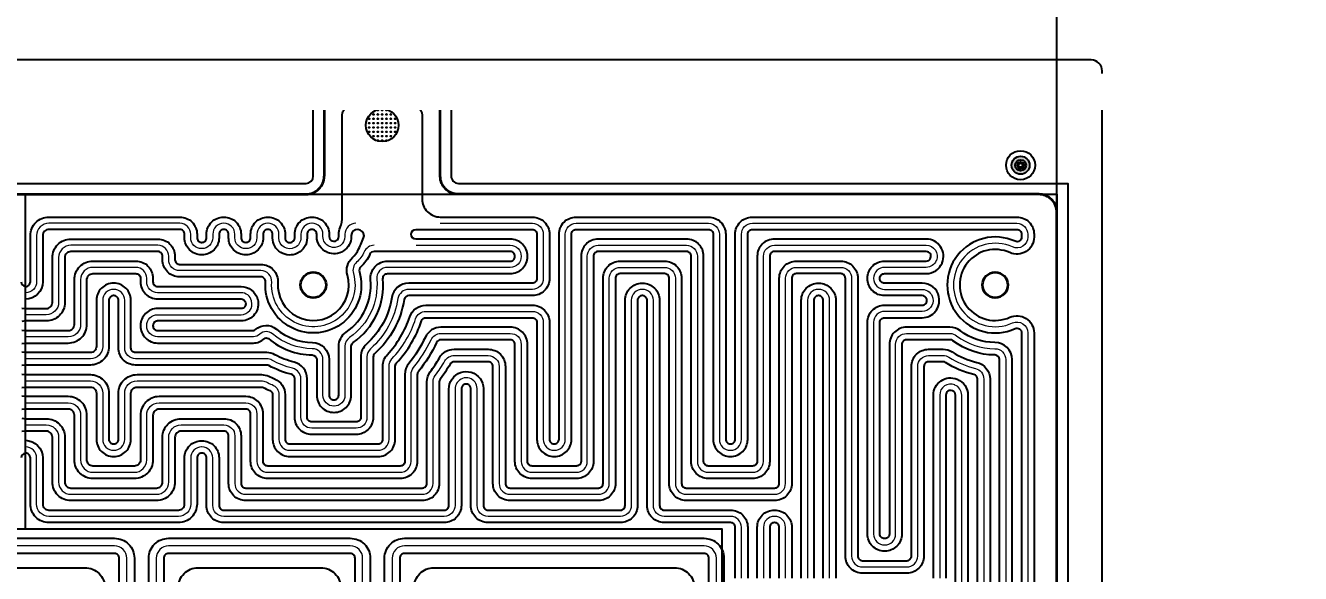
# Model space of a CAD drawing. Header units: millimetres. Extents: x -5937 to 68925, y -3068 to 5300.
# Drawn here: x 62493.8 to 62845.3, y 4491.5 to 4642.6 of the extents above; entities that cross this region are included whole.
import ezdxf

# ---------------------------------------------------------------- set-up
doc = ezdxf.new("R2010")
doc.units = ezdxf.units.MM
doc.header["$LTSCALE"] = 7
doc.header["$PDSIZE"] = -1
doc.layers.add('参照', color=6, linetype='Continuous', lineweight=9)
doc.layers.add('填充', color=3, linetype='Continuous', lineweight=9)
for name, color, linetype in [('发热丝', 3, 'Continuous'), ('发热分区', 20, 'Continuous'), ('菲林', 21, 'Continuous')]:
    doc.layers.add(name, color=color, linetype=linetype)
doc.styles.add('宋体', font='simsun.ttf')
doc.styles.add('斜仿宋', font='tssdeng.shx', dxfattribs={"width": 0.8, "oblique": 8, "bigfont": 'tssdchn.shx'})
doc.dimstyles.new('YanXiu', dxfattribs={"dimtxt": 22.5778, "dimasz": 22.5778, "dimexe": 11.2889, "dimexo": 5.64445, "dimgap": 5.64445, "dimtad": 1, "dimtoh": 1, "dimzin": 9, "dimdsep": 46, "dimtxsty": '斜仿宋', "dimcen": 22.5778, "dimazin": 2, "dimtfac": 1, "dimtmove": 0, "dimatfit": 3, "dimfxl": 1, "dimarcsym": 1})

# ---------------------------------------------------------------- blocks, each defined once
blk = doc.blocks.new('*D124')
at = {"layer": 'Defpoints', "color": 0}
for p in [(62778.12, 4734.39), (61428.12, 4586.94), (62778.12, 4586.94)]:
    blk.add_point(p, dxfattribs=at)
at = {"layer": '填充', "color": 0, "lineweight": -2}
for p, q in [((61428.12, 4592.59), (61428.12, 4745.68)), ((62778.12, 4592.59), (62778.12, 4745.68)), ((61450.7, 4734.39), (62755.54, 4734.39))]:
    blk.add_line(p, q, dxfattribs=at)
at = {"layer": '填充', "color": 0}
for points in [[(61450.7, 4738.15), (61450.7, 4730.63), (61428.12, 4734.39)], [(62755.54, 4730.63), (62755.54, 4738.15), (62778.12, 4734.39)]]:
    blk.add_solid(points, dxfattribs=at)
at = {"layer": '填充', "color": 0, "insert": (62103.12, 4751.32), "char_height": 22.578, "attachment_point": 5, "style": '斜仿宋'}
blk.add_mtext('1350', dxfattribs=at)

msp = doc.modelspace()

# ---------------------------------------------------------------- hatches: boundary and pattern name
at = {"layer": '填充', "ltscale": 10}
h = msp.add_hatch(color=3, dxfattribs=at)
h.dxf.hatch_style = 1
edge = h.paths.add_edge_path()
edge.add_arc((62768.12, 4604.056), 2.5, 540, 900)
edge = h.paths.add_edge_path(flags=16)
edge.add_arc((62768.12, 4604.056), 1.5, 540, 900)
h = msp.add_hatch(color=3, dxfattribs=at)
h.dxf.hatch_style = 1
edge = h.paths.add_edge_path()
edge.add_arc((62768.12, 4604.056), 0.95, 540, 900)
edge = h.paths.add_edge_path(flags=16)
edge.add_arc((62768.12, 4604.056), 0.55, 540, 900)

# ---------------------------------------------------------------- linework, layer by layer
at = {"color": 7, "linetype": 'Continuous', "lineweight": 35}
for points in [[(61630.12, 4601.056), (61630.12, 4626.056), (61614.12, 4626.056), (61598.12, 4626.056), (61598.12, 4601.056, -0.4142136), (61593.12, 4596.056), (61433.12, 4596.056, 0.4142136), (61428.12, 4591.056), (61428.12, 3791.056, 0.4142136), (61433.12, 3786.056), (62773.12, 3786.056, 0.4142136), (62778.12, 3791.056), (62778.12, 4591.056, 0.4142136), (62773.12, 4596.056), (62613.12, 4596.056, -0.4142136), (62608.12, 4601.056), (62608.12, 4626.056), (62592.12, 4626.056), (62576.12, 4626.056), (62576.12, 4601.056)], [(61630.12, 4601.056, 0.4142136), (61635.12, 4596.056), (62571.12, 4596.056, 0.4142136), (62576.12, 4601.056)]]:
    msp.add_lwpolyline(points, format="xyb", dxfattribs=at)
at = {"color": 5}
msp.add_lwpolyline([(62493.786, 4596.056), (62778.12, 4596.056), (62778.12, 4386.616), (62685.864, 4386.616), (62685.864, 4503.801), (62493.786, 4503.801), (62493.786, 4596.056)], close=True, dxfattribs=at)
msp.add_circle((62592.12, 4615.056), 4.5, dxfattribs=at)
at = {"color": 7, "linetype": 'Continuous', "lineweight": 35}
for centre in [(62573.12, 4571.056), (62761.12, 4571.056)]:
    msp.add_circle(centre, 3.5, dxfattribs=at)
at = {"layer": '参照'}
for points in [[(62493.786, 4544.638), (62511.643, 4544.638, -0.4142136), (62515.043, 4541.238), (62515.043, 4528.513, 0.4142136), (62518.043, 4525.513), (62518.116, 4525.513, 0.4142136), (62521.116, 4528.513), (62521.116, 4541.238, -0.4142136), (62524.516, 4544.638), (62558.799, 4544.638, -0.1137458), (62560.112, 4544.335, 0.0153349), (62561.774, 4543.588, -0.303619), (62563.629, 4540.815), (62563.629, 4528.513, 0.4142136), (62566.629, 4525.513), (62590.995, 4525.513, 0.4142136), (62593.995, 4528.513), (62593.995, 4548.684, -0.1904787), (62594.806, 4550.736, 0.1086424), (62601.33, 4561.707, -0.3232996), (62604.178, 4563.763), (62633.508, 4563.763, -0.4142136), (62636.508, 4560.763), (62636.508, 4528.513, 0.4142136), (62639.508, 4525.513), (62639.581, 4525.513, 0.4142136), (62642.581, 4528.513), (62642.581, 4585.056, -0.4142136), (62645.581, 4588.056), (62682.094, 4588.056, -0.4142136), (62685.094, 4585.056), (62685.094, 4528.513, 0.4142136), (62688.094, 4525.513), (62688.167, 4525.513, 0.4142136), (62691.167, 4528.513), (62691.167, 4585.056, -0.4142136), (62694.167, 4588.056), (62767.12, 4588.056, -0.4142136), (62770.12, 4585.056), (62770.12, 4584.257, -0.5454633), (62765.878, 4581.525, 1.5529873), (62765.878, 4560.587, -0.5454633), (62770.12, 4557.856), (62770.12, 4465.988, -0.4142136)], [(62584.848, 4588.056, 0.4142136), (62581.848, 4585.056), (62581.848, 4584.377, -0.5388378), (62577.663, 4581.621, 0.0013685), (62577.605, 4581.645, -0.3011741), (62575.775, 4584.408), (62575.775, 4585.056, 0.4142136), (62572.775, 4588.056), (62572.702, 4588.056, 0.4142136), (62569.702, 4585.056), (62569.702, 4584.059, -0.2854735), (62568.03, 4581.369, 0.0014106), (62567.972, 4581.34, -0.5576947), (62563.629, 4584.022), (62563.629, 4585.056, 0.4142136), (62560.629, 4588.056), (62560.556, 4588.056, 0.4142136), (62557.556, 4585.056), (62557.556, 4584.077, -0.4142136), (62554.556, 4581.077), (62554.482, 4581.077, -0.4142136), (62551.482, 4584.077), (62551.482, 4585.056, 0.4142136), (62548.482, 4588.056), (62548.409, 4588.056, 0.4142136), (62545.409, 4585.056), (62545.409, 4584.077, -0.4142136), (62542.409, 4581.077), (62542.336, 4581.077, -0.4142136), (62539.336, 4584.077), (62539.336, 4585.056, 0.4142136), (62536.336, 4588.056), (62500.223, 4588.056, 0.4142136), (62496.823, 4584.656), (62496.823, 4571.931, -0.4142136), (62493.823, 4568.931), (62493.786, 4568.931)], [(62608.12, 4588.056), (62633.508, 4588.056, -0.4142136), (62636.508, 4585.056), (62636.508, 4572.836, -0.4142136), (62633.508, 4569.836), (62599.43, 4569.836, 0.3683645), (62596.467, 4567.312, -0.1716852), (62588.918, 4553.462, 0.2129188), (62587.922, 4551.23), (62587.922, 4534.586, -0.4142136), (62584.922, 4531.586), (62572.702, 4531.586, -0.4142136), (62569.702, 4534.586), (62569.702, 4545.195, 0.3446375), (62567.425, 4548.106, -0.065042), (62561.72, 4550.339, 0.1264272), (62560.274, 4550.711), (62524.116, 4550.711, -0.4142136), (62521.116, 4553.711), (62521.116, 4566.836, 0.4142136), (62518.116, 4569.836), (62518.043, 4569.836, 0.4142136), (62515.043, 4566.836), (62515.043, 4554.111, -0.4142136), (62511.643, 4550.711), (62493.786, 4550.711)], [(62493.786, 4538.565), (62505.57, 4538.565, -0.4142136), (62508.97, 4535.165), (62508.97, 4522.839, 0.4142136), (62512.37, 4519.439), (62523.789, 4519.439, 0.4142136), (62527.189, 4522.839), (62527.189, 4535.165, -0.4142136), (62530.589, 4538.565), (62554.556, 4538.565, -0.4142136), (62557.556, 4535.565), (62557.556, 4522.439, 0.4142136), (62560.556, 4519.439), (62597.069, 4519.439, 0.4142136), (62600.069, 4522.439), (62600.069, 4546.401, -0.1739129), (62600.752, 4548.307, 0.0633907), (62605.57, 4555.956, -0.2916887), (62608.29, 4557.69), (62627.435, 4557.69, -0.4142136), (62630.435, 4554.69), (62630.435, 4522.439, 0.4142136), (62633.435, 4519.439), (62645.655, 4519.439, 0.4142136), (62648.655, 4522.439), (62648.655, 4578.983, -0.4142136), (62651.655, 4581.983), (62676.021, 4581.983, -0.4142136), (62679.021, 4578.983), (62679.021, 4522.439, 0.4142136), (62682.021, 4519.439), (62694.241, 4519.439, 0.4142136), (62697.241, 4522.439), (62697.241, 4578.983, -0.4142136), (62700.241, 4581.983), (62742.135, 4581.983, -0.5354217), (62744.904, 4577.827, 0.000964), (62744.878, 4577.765, -0.3036263), (62742.105, 4575.91), (62730.607, 4575.91, 0.4142136), (62727.607, 4572.91), (62727.607, 4572.836, 0.4142136), (62730.607, 4569.836), (62740.984, 4569.836, -0.3549237), (62743.92, 4567.452, 0.0009099), (62743.934, 4567.389, -0.4772146), (62741, 4563.763), (62730.607, 4563.763, 0.4142136), (62727.607, 4560.763), (62727.607, 4502.427, 0.4142136), (62730.607, 4499.427), (62730.68, 4499.427, 0.4142136), (62733.68, 4502.427), (62733.68, 4554.69, -0.4142136), (62736.68, 4557.69), (62748.654, 4557.69, -0.1641832), (62750.472, 4557.077, 0.1632692), (62761.057, 4553.483, -0.4131711), (62764.047, 4550.483), (62764.047, 4472.061, -0.4142136)], [(62601.436, 4581.983), (62627.435, 4581.983, -0.4142136), (62630.435, 4578.983), (62630.435, 4578.91, -0.4142136), (62627.435, 4575.91), (62593.609, 4575.91, 0.4408907), (62590.621, 4572.639, -0.2698716), (62583.138, 4556.619, 0.2458175), (62581.849, 4554.154), (62581.849, 4540.659, -0.4142136), (62578.849, 4537.659), (62578.775, 4537.659, -0.4142136), (62575.775, 4540.659), (62575.775, 4550.486, 0.4093196), (62572.826, 4553.486, -0.1719683), (62561.827, 4557.592, 0.3803502), (62558.372, 4557.492, -0.1912478), (62556.589, 4556.784), (62530.189, 4556.784, -0.4142136), (62527.189, 4559.784), (62527.189, 4559.858, -0.4142136), (62530.189, 4562.858), (62553.214, 4562.858, 0.4911767), (62556.117, 4566.616, -0.0009197), (62556.101, 4566.678, 0.3422498), (62553.195, 4568.931), (62530.189, 4568.931, -0.4142136), (62527.189, 4571.931), (62527.189, 4572.91, 0.4142136), (62524.189, 4575.91), (62512.37, 4575.91, 0.4142136), (62508.97, 4572.51), (62508.97, 4560.184, -0.4142136), (62505.57, 4556.784), (62493.786, 4556.784)], [(62589.901, 4581.983, 0.2956025), (62587.163, 4580.209, -0.1047364), (62585.046, 4577.305, 0.2873651), (62584.17, 4574.243, -1.1900037), (62561.644, 4571.808, 0.4335072), (62558.651, 4575.004), (62536.263, 4575.004, -0.4142136), (62533.263, 4578.004), (62533.263, 4578.983, 0.4142136), (62530.263, 4581.983), (62506.296, 4581.983, 0.4142136), (62502.896, 4578.583), (62502.896, 4566.258, -0.4142136), (62499.496, 4562.858), (62493.786, 4562.858)], [(62493.786, 4532.491), (62499.496, 4532.491, -0.4142136), (62502.896, 4529.091), (62502.896, 4516.766, 0.4142136), (62506.296, 4513.366), (62529.863, 4513.366, 0.4142136), (62533.263, 4516.766), (62533.263, 4529.091, -0.4142136), (62536.663, 4532.491), (62548.482, 4532.491, -0.4142136), (62551.482, 4529.491), (62551.482, 4516.366, 0.4142136), (62554.482, 4513.366), (62603.142, 4513.366, 0.4142136), (62606.142, 4516.366), (62606.142, 4544.311, -0.1610351), (62606.733, 4546.1, 0.0287271), (62609.372, 4550.117, -0.2679005), (62611.97, 4551.617), (62621.362, 4551.617, -0.4142136), (62624.362, 4548.617), (62624.362, 4516.366, 0.4142136), (62627.362, 4513.366), (62651.728, 4513.366, 0.4142136), (62654.728, 4516.366), (62654.728, 4572.91, -0.4142136), (62657.728, 4575.91), (62669.948, 4575.91, -0.4142136), (62672.948, 4572.91), (62672.948, 4516.366, 0.4142136), (62675.948, 4513.366), (62700.314, 4513.366, 0.4142136), (62703.314, 4516.366), (62703.314, 4572.91, -0.4142136), (62706.314, 4575.91), (62718.534, 4575.91, -0.4142136), (62721.534, 4572.91), (62721.534, 4496.354, 0.4142136), (62724.534, 4493.354), (62736.754, 4493.354, 0.4142136), (62739.754, 4496.354), (62739.754, 4548.617, -0.4142136), (62742.754, 4551.617), (62746.751, 4551.617, -0.1433611), (62748.368, 4551.143, 0.0843982), (62755.665, 4548.048, -0.3475682), (62757.973, 4545.129), (62757.973, 4478.134, -0.4142136)], [(62691.167, 4490.281), (62691.167, 4504.293, 0.4142136), (62688.167, 4507.293), (62669.874, 4507.293, -0.4142136), (62666.874, 4510.293), (62666.874, 4566.836, 0.4142136), (62663.874, 4569.836), (62663.801, 4569.836, 0.4142136), (62660.801, 4566.836), (62660.801, 4510.293, -0.4142136), (62657.801, 4507.293), (62621.288, 4507.293, -0.4142136), (62618.288, 4510.293), (62618.288, 4542.482, 0.7391338), (62612.805, 4544.165, -0.0006398), (62612.736, 4544.063, 0.150652), (62612.215, 4542.374), (62612.215, 4510.293, -0.4142136), (62609.215, 4507.293), (62548.409, 4507.293, -0.4142136), (62545.409, 4510.293), (62545.409, 4523.418, 0.4142136), (62542.409, 4526.418), (62542.336, 4526.418, 0.4142136), (62539.336, 4523.418), (62539.336, 4510.693, -0.4142136), (62535.936, 4507.293), (62500.223, 4507.293, -0.4142136), (62496.823, 4510.693), (62496.823, 4523.418, 0.4142136), (62493.823, 4526.418), (62493.786, 4526.418)], [(62715.46, 4490.281), (62715.46, 4566.836, 0.4142136), (62712.46, 4569.836), (62712.387, 4569.836, 0.4142136), (62709.387, 4566.836), (62709.387, 4490.281, -0.4142136)], [(62751.9, 4484.208), (62751.9, 4540.705, 0.3060639), (62750.02, 4543.488, -0.0006037), (62749.954, 4543.515, 0.5320931), (62745.827, 4540.734), (62745.827, 4490.281, -0.4142136)], [(62703.314, 4490.281), (62703.314, 4504.293, 0.4142136), (62700.314, 4507.293), (62700.241, 4507.293, 0.4142136), (62697.241, 4504.293), (62697.241, 4490.281, -0.4142136)]]:
    msp.add_lwpolyline(points, format="xyb", dxfattribs=at)
at = {"layer": '参照', "color": 5}
for points in [[(62521.699, 4418.584), (62521.699, 4495.765, 0.4142136), (62518.299, 4499.165), (62468.205, 4499.165, 0.4142136)], [(62586.721, 4407.219), (62586.721, 4495.765, 0.4142136), (62583.321, 4499.165), (62533.227, 4499.165, 0.4142136), (62529.827, 4495.765), (62529.827, 4418.584, -0.4142136)], [(62684.254, 4198.52), (62684.254, 4495.765, 0.4142136), (62680.854, 4499.165), (62598.249, 4499.165, 0.4142136), (62594.849, 4495.765), (62594.849, 4405.452, -0.6219252)]]:
    msp.add_lwpolyline(points, format="xyb", dxfattribs=at)
at = {"layer": '发热丝'}
for points in [[(62492.573, 4571.931, 0.3654516), (62493.786, 4570.651), (62493.823, 4570.651, 0.4142136), (62495.103, 4571.931), (62495.103, 4584.656, -0.4142136), (62500.223, 4589.776), (62536.336, 4589.776, -0.4142136), (62541.056, 4585.056), (62541.056, 4584.077, 0.4142136), (62542.336, 4582.797), (62542.409, 4582.797, 0.4142136), (62543.689, 4584.077), (62543.689, 4585.056, -0.4142136), (62548.409, 4589.776), (62548.482, 4589.776, -0.4142136), (62553.202, 4585.056), (62553.202, 4584.077, 0.4142136), (62554.482, 4582.797), (62554.556, 4582.797, 0.4142136), (62555.836, 4584.077), (62555.836, 4585.056, -0.4142136), (62560.556, 4589.776), (62560.629, 4589.776, -0.4142136), (62565.349, 4585.056), (62565.349, 4584.022, 0.5576947), (62567.202, 4582.878, -0.0014106), (62567.269, 4582.911, 0.2854735), (62567.982, 4584.059), (62567.982, 4585.056, -0.4142136), (62572.702, 4589.776), (62572.775, 4589.776, -0.4142136), (62577.495, 4585.056), (62577.495, 4584.408, 0.3011741), (62578.276, 4583.229, -0.0013685), (62578.343, 4583.201, 0.5388378), (62580.128, 4584.377), (62580.128, 4585.056, -0.0996946), (62580.496, 4586.883, 0.0996946), (62581.12, 4589.98), (62581.12, 4618.056, -0.4142136), (62583.12, 4620.056), (62601.12, 4620.056, -0.4142136), (62603.12, 4618.056), (62603.12, 4594.776, 0.4142136), (62608.12, 4589.776), (62633.508, 4589.776, -0.4142136), (62638.228, 4585.056), (62638.228, 4572.836, -0.4142136), (62633.508, 4568.116), (62599.43, 4568.116, 0.3683645), (62598.166, 4567.039, -0.1716852), (62590.067, 4552.182, 0.2129188), (62589.642, 4551.23), (62589.642, 4534.586, -0.4142136), (62584.922, 4529.866), (62572.702, 4529.866, -0.4142136), (62567.982, 4534.586), (62567.982, 4545.195, 0.3446375), (62567.011, 4546.437, -0.065042), (62560.891, 4548.833, 0.1264272), (62560.274, 4548.991), (62524.116, 4548.991, -0.4142136), (62519.396, 4553.711), (62519.396, 4566.836, 0.4142136), (62518.116, 4568.116), (62518.043, 4568.116, 0.4142136), (62516.763, 4566.836), (62516.763, 4554.111, -0.4142136), (62511.643, 4548.991), (62493.786, 4548.991), (62492.786, 4548.886)], [(62492.786, 4546.463), (62493.786, 4546.358), (62511.643, 4546.358, -0.4142136), (62516.763, 4541.238), (62516.763, 4528.513, 0.4142136), (62518.043, 4527.233), (62518.116, 4527.233, 0.4142136), (62519.396, 4528.513), (62519.396, 4541.238, -0.4142136), (62524.516, 4546.358), (62558.799, 4546.358, -0.1137458), (62560.865, 4545.882, 0.0153349), (62562.431, 4545.178, -0.303619), (62565.349, 4540.815), (62565.349, 4528.513, 0.4142136), (62566.629, 4527.233), (62590.995, 4527.233, 0.4142136), (62592.275, 4528.513), (62592.275, 4548.684, -0.1904787), (62593.551, 4551.912, 0.1086424), (62599.697, 4562.248, -0.3232996), (62604.178, 4565.483), (62633.508, 4565.483, -0.4142136), (62638.228, 4560.763), (62638.228, 4528.513, 0.4142136), (62639.508, 4527.233), (62639.581, 4527.233, 0.4142136), (62640.861, 4528.513), (62640.861, 4585.056, -0.4142136), (62645.581, 4589.776), (62682.094, 4589.776, -0.4142136), (62686.814, 4585.056), (62686.814, 4528.513, 0.4142136), (62688.094, 4527.233), (62688.167, 4527.233, 0.4142136), (62689.447, 4528.513), (62689.447, 4585.056, -0.4142136), (62694.167, 4589.776), (62767.12, 4589.776, -0.4142136), (62771.84, 4585.056), (62771.84, 4584.257, -0.5454633), (62765.167, 4579.96, 1.5529873), (62765.167, 4562.153, -0.5454633), (62771.84, 4557.856), (62771.84, 4465.988, -0.4142136)], [(62492.786, 4554.959), (62493.786, 4555.064), (62505.57, 4555.064, 0.4142136), (62510.69, 4560.184), (62510.69, 4572.51, -0.4142136), (62512.37, 4574.19), (62524.189, 4574.19, -0.4142136), (62525.469, 4572.91), (62525.469, 4571.931, 0.4142136), (62530.189, 4567.211), (62553.195, 4567.211, -0.3422498), (62554.435, 4566.25, 0.0009197), (62554.453, 4566.181, -0.4911767), (62553.214, 4564.578), (62530.189, 4564.578, 0.4142136), (62525.469, 4559.858), (62525.469, 4559.784, 0.4142136), (62530.189, 4555.064), (62556.589, 4555.064, 0.1912478), (62559.552, 4556.241, -0.3803502), (62560.721, 4556.275, 0.1719683), (62572.797, 4551.766, -0.4093196), (62574.055, 4550.486), (62574.055, 4540.659, 0.4142136), (62578.775, 4535.939), (62578.849, 4535.939, 0.4142136), (62583.569, 4540.659), (62583.569, 4554.154, -0.2458175), (62584.119, 4555.206, 0.2698716), (62592.334, 4572.794, -0.4408907), (62593.609, 4574.19), (62627.435, 4574.19, 0.4142136), (62632.155, 4578.91), (62632.155, 4578.983, 0.4142136), (62627.435, 4583.703), (62601.436, 4583.703, -1), (62601.436, 4586.336), (62633.508, 4586.336, -0.4142136), (62634.788, 4585.056), (62634.788, 4572.836, -0.4142136), (62633.508, 4571.556), (62599.43, 4571.556, 0.3683645), (62594.769, 4567.584, -0.1716852), (62587.769, 4554.742, 0.2129188), (62586.202, 4551.23), (62586.202, 4534.586, -0.4142136), (62584.922, 4533.306), (62572.702, 4533.306, -0.4142136), (62571.422, 4534.586), (62571.422, 4545.195, 0.3446375), (62567.839, 4549.776, -0.065042), (62562.549, 4551.846, 0.1264272), (62560.274, 4552.431), (62524.116, 4552.431, -0.4142136), (62522.836, 4553.711), (62522.836, 4566.836, 0.4142136), (62518.116, 4571.556), (62518.043, 4571.556, 0.4142136), (62513.323, 4566.836), (62513.323, 4554.111, -0.4142136), (62511.643, 4552.431), (62493.786, 4552.431), (62492.786, 4552.536)], [(62492.786, 4542.813), (62493.786, 4542.918), (62511.643, 4542.918, -0.4142136), (62513.323, 4541.238), (62513.323, 4528.513, 0.4142136), (62518.043, 4523.793), (62518.116, 4523.793, 0.4142136), (62522.836, 4528.513), (62522.836, 4541.238, -0.4142136), (62524.516, 4542.918), (62558.799, 4542.918, -0.1137458), (62559.359, 4542.789, 0.0153349), (62561.118, 4541.998, -0.303619), (62561.909, 4540.815), (62561.909, 4528.513, 0.4142136), (62566.629, 4523.793), (62590.995, 4523.793, 0.4142136), (62595.715, 4528.513), (62595.715, 4548.684, -0.1904787), (62596.061, 4549.56, 0.1086424), (62602.963, 4561.166, -0.3232996), (62604.178, 4562.043), (62633.508, 4562.043, -0.4142136), (62634.788, 4560.763), (62634.788, 4528.513, 0.4142136), (62639.508, 4523.793), (62639.581, 4523.793, 0.4142136), (62644.301, 4528.513), (62644.301, 4585.056, -0.4142136), (62645.581, 4586.336), (62682.094, 4586.336, -0.4142136), (62683.374, 4585.056), (62683.374, 4528.513, 0.4142136), (62688.094, 4523.793), (62688.167, 4523.793, 0.4142136), (62692.887, 4528.513), (62692.887, 4585.056, -0.4142136), (62694.167, 4586.336), (62767.12, 4586.336, -0.4142136), (62768.4, 4585.056), (62768.4, 4584.257, -0.5454633), (62766.59, 4583.091, 1.5529873), (62766.59, 4559.021, -0.5454633), (62768.4, 4557.856), (62768.4, 4465.988, -0.4142136)], [(62492.786, 4564.683), (62493.786, 4564.578), (62499.496, 4564.578, 0.4142136), (62501.176, 4566.258), (62501.176, 4578.583, -0.4142136), (62506.296, 4583.703), (62530.263, 4583.703, -0.4142136), (62534.983, 4578.983), (62534.983, 4578.004, 0.4142136), (62536.263, 4576.724), (62558.651, 4576.724, -0.4335072), (62563.361, 4571.696, 1.1900037), (62582.517, 4573.766, -0.2873651), (62583.897, 4578.584, 0.1047364), (62585.594, 4580.912, 0.0443195), (62587.12, 4584.559, 0.9735024), (62583.568, 4584.655), (62583.568, 4584.377, -0.5388378), (62576.984, 4580.041, 0.0013685), (62576.934, 4580.062, -0.3011741), (62574.055, 4584.408), (62574.055, 4585.056, 0.4142136), (62572.775, 4586.336), (62572.702, 4586.336, 0.4142136), (62571.422, 4585.056), (62571.422, 4584.059, -0.2854735), (62568.791, 4579.826, 0.0014106), (62568.742, 4579.802, -0.5576947), (62561.909, 4584.022), (62561.909, 4585.056, 0.4142136), (62560.629, 4586.336), (62560.556, 4586.336, 0.4142136), (62559.276, 4585.056), (62559.276, 4584.077, -0.4142136), (62554.556, 4579.357), (62554.482, 4579.357, -0.4142136), (62549.762, 4584.077), (62549.762, 4585.056, 0.4142136), (62548.482, 4586.336), (62548.409, 4586.336, 0.4142136), (62547.129, 4585.056), (62547.129, 4584.077, -0.4142136), (62542.409, 4579.357), (62542.336, 4579.357, -0.4142136), (62537.616, 4584.077), (62537.616, 4585.056, 0.4142136), (62536.336, 4586.336), (62500.223, 4586.336, 0.4142136), (62498.543, 4584.656), (62498.543, 4571.931, -0.4035041), (62493.748, 4567.106, -0.4142136)], [(62765.767, 4472.061), (62765.767, 4550.483, 0.4131711), (62761.063, 4555.203, -0.1632692), (62751.514, 4558.445, 0.1641832), (62748.654, 4559.41), (62736.68, 4559.41, 0.4142136), (62731.96, 4554.69), (62731.96, 4502.427, -0.4142136), (62730.68, 4501.147), (62730.607, 4501.147, -0.4142136), (62729.327, 4502.427), (62729.327, 4560.763, -0.4142136), (62730.607, 4562.043), (62741, 4562.043, 0.4772146), (62745.616, 4567.748, -0.0009099), (62745.604, 4567.805, 0.3549237), (62740.984, 4571.556), (62730.607, 4571.556, -0.4142136), (62729.327, 4572.836), (62729.327, 4572.91, -0.4142136), (62730.607, 4574.19), (62742.105, 4574.19, 0.3036263), (62746.467, 4577.108, -0.000964), (62746.491, 4577.164, 0.5354217), (62742.135, 4583.703), (62700.241, 4583.703, 0.4142136), (62695.521, 4578.983), (62695.521, 4522.439, -0.4142136), (62694.241, 4521.159), (62682.021, 4521.159, -0.4142136), (62680.741, 4522.439), (62680.741, 4578.983, 0.4142136), (62676.021, 4583.703), (62651.655, 4583.703, 0.4142136), (62646.935, 4578.983), (62646.935, 4522.439, -0.4142136), (62645.655, 4521.159), (62633.435, 4521.159, -0.4142136), (62632.155, 4522.439), (62632.155, 4554.69, 0.4142136), (62627.435, 4559.41), (62608.29, 4559.41, 0.2916887), (62604.011, 4556.681, -0.0633907), (62599.425, 4549.401, 0.1739129), (62598.349, 4546.401), (62598.349, 4522.439, -0.4142136), (62597.069, 4521.159), (62560.556, 4521.159, -0.4142136), (62559.276, 4522.439), (62559.276, 4535.565, 0.4142136), (62554.556, 4540.285), (62530.589, 4540.285, 0.4142136), (62525.469, 4535.165), (62525.469, 4522.839, -0.4142136), (62523.789, 4521.159), (62512.37, 4521.159, -0.4142136), (62510.69, 4522.839), (62510.69, 4535.165, 0.4142136), (62505.57, 4540.285), (62493.786, 4540.285), (62492.786, 4540.39)], [(62762.327, 4472.061), (62762.327, 4550.483, 0.4131711), (62761.051, 4551.763, -0.1632692), (62749.43, 4555.708, 0.1641832), (62748.654, 4555.97), (62736.68, 4555.97, 0.4142136), (62735.4, 4554.69), (62735.4, 4502.427, -0.4142136), (62730.68, 4497.707), (62730.607, 4497.707, -0.4142136), (62725.887, 4502.427), (62725.887, 4560.763, -0.4142136), (62730.607, 4565.483), (62741, 4565.483, 0.4772146), (62742.252, 4567.03, -0.0009099), (62742.237, 4567.099, 0.3549237), (62740.984, 4568.116), (62730.607, 4568.116, -0.4142136), (62725.887, 4572.836), (62725.887, 4572.91, -0.4142136), (62730.607, 4577.63), (62742.105, 4577.63, 0.3036263), (62743.288, 4578.421, -0.000964), (62743.316, 4578.49, 0.5354217), (62742.135, 4580.263), (62700.241, 4580.263, 0.4142136), (62698.961, 4578.983), (62698.961, 4522.439, -0.4142136), (62694.241, 4517.719), (62682.021, 4517.719, -0.4142136), (62677.301, 4522.439), (62677.301, 4578.983, 0.4142136), (62676.021, 4580.263), (62651.655, 4580.263, 0.4142136), (62650.375, 4578.983), (62650.375, 4522.439, -0.4142136), (62645.655, 4517.719), (62633.435, 4517.719, -0.4142136), (62628.715, 4522.439), (62628.715, 4554.69, 0.4142136), (62627.435, 4555.97), (62608.29, 4555.97, 0.2916887), (62607.13, 4555.23, -0.0633907), (62602.08, 4547.214, 0.1739129), (62601.789, 4546.401), (62601.789, 4522.439, -0.4142136), (62597.069, 4517.719), (62560.556, 4517.719, -0.4142136), (62555.836, 4522.439), (62555.836, 4535.565, 0.4142136), (62554.556, 4536.845), (62530.589, 4536.845, 0.4142136), (62528.909, 4535.165), (62528.909, 4522.839, -0.4142136), (62523.789, 4517.719), (62512.37, 4517.719, -0.4142136), (62507.25, 4522.839), (62507.25, 4535.165, 0.4142136), (62505.57, 4536.845), (62493.786, 4536.845), (62492.786, 4536.74)], [(62492.786, 4558.609), (62493.786, 4558.504), (62505.57, 4558.504, 0.4142136), (62507.25, 4560.184), (62507.25, 4572.51, -0.4142136), (62512.37, 4577.63), (62524.189, 4577.63, -0.4142136), (62528.909, 4572.91), (62528.909, 4571.931, 0.4142136), (62530.189, 4570.651), (62553.195, 4570.651, -0.3422498), (62557.767, 4567.107, 0.0009197), (62557.781, 4567.05, -0.4911767), (62553.214, 4561.138), (62530.189, 4561.138, 0.4142136), (62528.909, 4559.858), (62528.909, 4559.784, 0.4142136), (62530.189, 4558.504), (62556.589, 4558.504, 0.1912478), (62557.193, 4558.744, -0.3803502), (62562.932, 4558.91, 0.1719683), (62572.854, 4555.205, -0.4093196), (62577.495, 4550.486), (62577.495, 4540.659, 0.4142136), (62578.775, 4539.379), (62578.849, 4539.379, 0.4142136), (62580.129, 4540.659), (62580.129, 4554.154, -0.2458175), (62582.158, 4558.032, 0.2698716), (62588.908, 4572.484, -0.4408907), (62593.609, 4577.63), (62627.435, 4577.63, 0.4142136), (62628.715, 4578.91), (62628.715, 4578.983, 0.4142136), (62627.435, 4580.263), (62589.901, 4580.263, 0.2956025), (62588.733, 4579.506, -0.1047364), (62586.196, 4576.026, 0.2873651), (62585.822, 4574.719, -1.1900037), (62559.928, 4571.92, 0.4335072), (62558.651, 4573.284), (62536.263, 4573.284, -0.4142136), (62531.543, 4578.004), (62531.543, 4578.983, 0.4142136), (62530.263, 4580.263), (62506.296, 4580.263, 0.4142136), (62504.616, 4578.583), (62504.616, 4566.258, -0.4142136), (62499.496, 4561.138), (62493.786, 4561.138), (62492.786, 4561.033)], [(62492.786, 4534.316), (62493.786, 4534.211), (62499.496, 4534.211, -0.4142136), (62504.616, 4529.091), (62504.616, 4516.766, 0.4142136), (62506.296, 4515.086), (62529.863, 4515.086, 0.4142136), (62531.543, 4516.766), (62531.543, 4529.091, -0.4142136), (62536.663, 4534.211), (62548.482, 4534.211, -0.4142136), (62553.202, 4529.491), (62553.202, 4516.366, 0.4142136), (62554.482, 4515.086), (62603.142, 4515.086, 0.4142136), (62604.422, 4516.366), (62604.422, 4544.311, -0.1610351), (62605.352, 4547.125, 0.0287271), (62607.883, 4550.977, -0.2679005), (62611.97, 4553.337), (62621.362, 4553.337, -0.4142136), (62626.082, 4548.617), (62626.082, 4516.366, 0.4142136), (62627.362, 4515.086), (62651.728, 4515.086, 0.4142136), (62653.008, 4516.366), (62653.008, 4572.91, -0.4142136), (62657.728, 4577.63), (62669.948, 4577.63, -0.4142136), (62674.668, 4572.91), (62674.668, 4516.366, 0.4142136), (62675.948, 4515.086), (62700.314, 4515.086, 0.4142136), (62701.594, 4516.366), (62701.594, 4572.91, -0.4142136), (62706.314, 4577.63), (62718.534, 4577.63, -0.4142136), (62723.254, 4572.91), (62723.254, 4496.354, 0.4142136), (62724.534, 4495.074), (62736.754, 4495.074, 0.4142136), (62738.034, 4496.354), (62738.034, 4548.617, -0.4142136), (62742.754, 4553.337), (62746.751, 4553.337, -0.1433611), (62749.296, 4552.592, 0.0843982), (62756.062, 4549.722, -0.3475682), (62759.693, 4545.129), (62759.693, 4478.134, -0.4142136)], [(62756.253, 4478.134), (62756.253, 4545.129, 0.3475682), (62755.269, 4546.374, -0.0843982), (62747.441, 4549.695, 0.1433611), (62746.751, 4549.897), (62742.754, 4549.897, 0.4142136), (62741.474, 4548.617), (62741.474, 4496.354, -0.4142136), (62736.754, 4491.634), (62724.534, 4491.634, -0.4142136), (62719.814, 4496.354), (62719.814, 4572.91, 0.4142136), (62718.534, 4574.19), (62706.314, 4574.19, 0.4142136), (62705.034, 4572.91), (62705.034, 4516.366, -0.4142136), (62700.314, 4511.646), (62675.948, 4511.646, -0.4142136), (62671.228, 4516.366), (62671.228, 4572.91, 0.4142136), (62669.948, 4574.19), (62657.728, 4574.19, 0.4142136), (62656.448, 4572.91), (62656.448, 4516.366, -0.4142136), (62651.728, 4511.646), (62627.362, 4511.646, -0.4142136), (62622.642, 4516.366), (62622.642, 4548.617, 0.4142136), (62621.362, 4549.897), (62611.97, 4549.897, 0.2679005), (62610.862, 4549.257, -0.0287271), (62608.114, 4545.074, 0.1610351), (62607.862, 4544.311), (62607.862, 4516.366, -0.4142136), (62603.142, 4511.646), (62554.482, 4511.646, -0.4142136), (62549.762, 4516.366), (62549.762, 4529.491, 0.4142136), (62548.482, 4530.771), (62536.663, 4530.771, 0.4142136), (62534.983, 4529.091), (62534.983, 4516.766, -0.4142136), (62529.863, 4511.646), (62506.296, 4511.646, -0.4142136), (62501.176, 4516.766), (62501.176, 4529.091, 0.4142136), (62499.496, 4530.771), (62493.786, 4530.771), (62492.786, 4530.666)], [(62493.748, 4528.243, -0.4035041), (62498.543, 4523.418), (62498.543, 4510.693, 0.4142136), (62500.223, 4509.013), (62535.936, 4509.013, 0.4142136), (62537.616, 4510.693), (62537.616, 4523.418, -0.4142136), (62542.336, 4528.138), (62542.409, 4528.138, -0.4142136), (62547.129, 4523.418), (62547.129, 4510.293, 0.4142136), (62548.409, 4509.013), (62609.215, 4509.013, 0.4142136), (62610.495, 4510.293), (62610.495, 4542.374, -0.150652), (62611.314, 4545.032, 0.0006398), (62611.381, 4545.13, -0.7391338), (62620.008, 4542.482), (62620.008, 4510.293, 0.4142136), (62621.288, 4509.013), (62657.801, 4509.013, 0.4142136), (62659.081, 4510.293), (62659.081, 4566.836, -0.4142136), (62663.801, 4571.556), (62663.874, 4571.556, -0.4142136), (62668.594, 4566.836), (62668.594, 4510.293, 0.4142136), (62669.874, 4509.013), (62688.167, 4509.013, -0.4142136), (62692.887, 4504.293), (62692.887, 4490.281, 0.4142136)], [(62707.667, 4490.281), (62707.667, 4566.836, -0.4142136), (62712.387, 4571.556), (62712.46, 4571.556, -0.4142136), (62717.18, 4566.836), (62717.18, 4490.281, 0.4142136)], [(62689.447, 4490.281), (62689.447, 4504.293, 0.4142136), (62688.167, 4505.573), (62669.874, 4505.573, -0.4142136), (62665.154, 4510.293), (62665.154, 4566.836, 0.4142136), (62663.874, 4568.116), (62663.801, 4568.116, 0.4142136), (62662.521, 4566.836), (62662.521, 4510.293, -0.4142136), (62657.801, 4505.573), (62621.288, 4505.573, -0.4142136), (62616.568, 4510.293), (62616.568, 4542.482, 0.7391338), (62614.229, 4543.2, -0.0006398), (62614.157, 4543.095, 0.150652), (62613.935, 4542.374), (62613.935, 4510.293, -0.4142136), (62609.215, 4505.573), (62548.409, 4505.573, -0.4142136), (62543.689, 4510.293), (62543.689, 4523.418, 0.4142136), (62542.409, 4524.698), (62542.336, 4524.698, 0.4142136), (62541.056, 4523.418), (62541.056, 4510.693, -0.4142136), (62535.936, 4505.573), (62500.223, 4505.573, -0.4142136), (62495.103, 4510.693), (62495.103, 4523.418, 0.4142136), (62493.823, 4524.698), (62493.786, 4524.698, 0.3654516), (62492.573, 4523.418)], [(62713.74, 4490.281), (62713.74, 4566.836, 0.4142136), (62712.46, 4568.116), (62712.387, 4568.116, 0.4142136), (62711.107, 4566.836), (62711.107, 4490.281, -0.4142136)], [(62744.107, 4490.281), (62744.107, 4540.734, -0.5320931), (62750.6, 4545.109, 0.0006037), (62750.663, 4545.083, -0.3060639), (62753.62, 4540.705), (62753.62, 4484.208, -0.4142136)], [(62750.18, 4484.208), (62750.18, 4540.705, 0.3060639), (62749.378, 4541.892, -0.0006037), (62749.308, 4541.921, 0.5320931), (62747.547, 4540.734), (62747.547, 4490.281, -0.4142136)], [(62695.521, 4490.281), (62695.521, 4504.293, -0.4142136), (62700.241, 4509.013), (62700.314, 4509.013, -0.4142136), (62705.034, 4504.293), (62705.034, 4490.281, 0.4142136)], [(62701.594, 4490.281), (62701.594, 4504.293, 0.4142136), (62700.314, 4505.573), (62700.241, 4505.573, 0.4142136), (62698.961, 4504.293), (62698.961, 4490.281, -0.4142136)], [(62468.205, 4501.25), (62518.299, 4501.25, -0.4142136), (62523.784, 4495.765), (62523.784, 4418.584, 0.4142136)], [(62527.742, 4418.584), (62527.742, 4495.765, -0.4142136), (62533.227, 4501.25), (62583.321, 4501.25, -0.4142136), (62588.806, 4495.765), (62588.806, 4407.219, 0.2531741)], [(62592.764, 4405.452), (62592.764, 4495.765, -0.4142136), (62598.249, 4501.25), (62680.854, 4501.25, -0.4142136), (62686.339, 4495.765), (62686.339, 4198.52, -0.4142136)], [(62519.614, 4418.584), (62519.614, 4495.765, 0.4142136), (62518.299, 4497.08), (62468.205, 4497.08, 0.4142136)], [(62584.636, 4407.219), (62584.636, 4495.765, 0.4142136), (62583.321, 4497.08), (62533.227, 4497.08, 0.4142136), (62531.912, 4495.765), (62531.912, 4418.584, -0.4142136)], [(62682.169, 4198.52), (62682.169, 4495.765, 0.4142136), (62680.854, 4497.08), (62598.249, 4497.08, 0.4142136), (62596.934, 4495.765), (62596.934, 4405.452, -0.6219252)], [(62476.333, 4493.122), (62510.172, 4493.122, -0.4142136), (62515.657, 4487.637)], [(62535.87, 4487.637, -0.4142136), (62541.355, 4493.122), (62575.193, 4493.122, -0.4142136), (62580.678, 4487.637)], [(62600.892, 4487.637, -0.4142136), (62606.377, 4493.122), (62672.726, 4493.122, -0.4142136), (62678.211, 4487.637)]]:
    msp.add_lwpolyline(points, format="xyb", dxfattribs=at)
for centre in [(62590.92, 4619.256), (62592.12, 4619.256), (62593.32, 4619.256), (62588.52, 4616.856), (62588.52, 4615.656), (62589.72, 4618.056), (62589.72, 4616.856), (62589.72, 4615.656), (62590.92, 4618.056), (62590.92, 4616.856), (62590.92, 4615.656), (62592.12, 4618.056), (62592.12, 4616.856), (62592.12, 4615.656), (62593.32, 4618.056), (62593.32, 4616.856), (62593.32, 4615.656), (62594.52, 4618.056), (62594.52, 4616.856), (62594.52, 4615.656), (62595.72, 4616.856), (62595.72, 4615.656), (62588.52, 4614.456), (62588.52, 4613.256), (62589.72, 4614.456), (62589.72, 4613.256), (62589.72, 4612.056), (62590.92, 4614.456), (62590.92, 4613.256), (62590.92, 4612.056), (62592.12, 4614.456), (62592.12, 4613.256), (62592.12, 4612.056), (62593.32, 4614.456), (62593.32, 4613.256), (62593.32, 4612.056), (62594.52, 4614.456), (62594.52, 4613.256), (62594.52, 4612.056), (62595.72, 4614.456), (62595.72, 4613.256), (62590.92, 4610.856), (62592.12, 4610.856), (62593.32, 4610.856)]:
    msp.add_circle(centre, 0.125, dxfattribs=at)
at = {"layer": '发热分区', "color": 2}
msp.add_lwpolyline([(61520.375, 4503.801), (61520.375, 3878.312), (62685.864, 3878.312), (62685.864, 4503.801)], close=True, dxfattribs=at)
at = {"layer": '菲林'}
msp.add_lwpolyline([(62790.62, 4192.056), (62790.62, 4630.056, 0.4142136), (62787.62, 4633.056), (62104.12, 4633.056), (62104.12, 4599.056), (62571.12, 4599.056, 0.4142135), (62573.12, 4601.056), (62573.12, 4629.056), (62611.12, 4629.056), (62611.12, 4601.056, 0.4142136), (62613.12, 4599.056), (62781.12, 4599.056), (62781.12, 4192.056)], format="xyb", close=True, dxfattribs=at)
for radius in [4, 2.5, 1.5, 0.95, 0.55]:
    msp.add_circle((62768.12, 4604.056), radius, dxfattribs=at)

# ---------------------------------------------------------------- next in the draw order: texts
at = {"layer": '菲林', "insert": (63752.203, 4621.781), "char_height": 5, "attachment_point": 1, "rotation": 180, "style": '宋体', "bg_fill": 2}
msp.add_mtext_dynamic_manual_height_columns('{\\fSimHei|b0|i0|c134|p49;CXT-3278(R30.98-32.27-33.55Ω)SUS304 0.05T 1350-810 20250918}', width=1208.88574, gutter_width=17.5, heights=[-6.152], dxfattribs=at)

# ---------------------------------------------------------------- next in the draw order: dimensions: what is measured, and where the dimension line sits
at = {"layer": '填充'}
dim = msp.add_linear_dim(base=(62778.12, 4734.391), p1=(61428.12, 4586.942), p2=(62778.12, 4586.942), dimstyle='YanXiu', dxfattribs=at)
dim.commit()
dim.dimension.update_dxf_attribs({"geometry": '*D124', "text_midpoint": (62103.12, 4751.325)})

doc.saveas('drawing.dxf')
